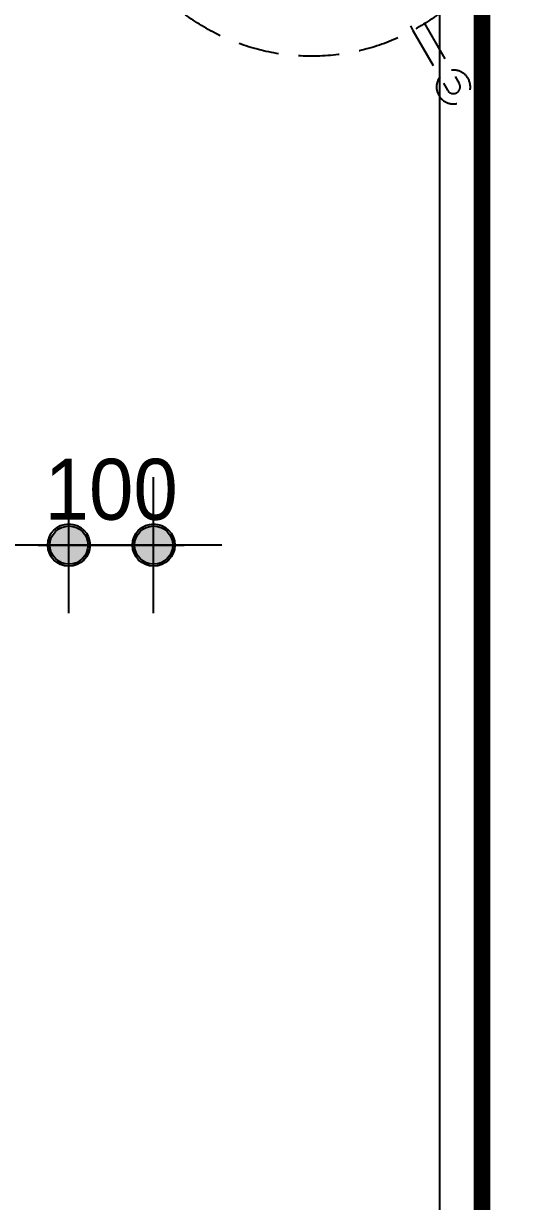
# Model space of a CAD drawing. Header units: millimetres. Extents: x 346859 to 753976, y -86090 to 5333.
# Drawn here: x 440212 to 440802, y -17125 to -15734 of the extents above; entities that cross this region are included whole.
import ezdxf

# ---------------------------------------------------------------- set-up
doc = ezdxf.new("R2010")
doc.units = ezdxf.units.MM
doc.header["$LTSCALE"] = 60
doc.linetypes.add('DH-HID2', pattern=[1.2, 0.8, -0.4])
doc.linetypes.add('HID', pattern=[2.5, 1.5, -1])
for name, color, linetype in [('07-DIM WAL', 5, 'Continuous'), ('3.기호.계단선', 30, 'Continuous'), ('CEIL-LIGHT', 7, 'Continuous'), ('FU-FURM', 251, 'DH-HID2'), ('RC-LIGHT', 7, 'Continuous')]:
    doc.layers.add(name, color=color, linetype=linetype)
doc.styles.add('YOURNAME', font='HY울릉도M.TTF')
doc.dimstyles.new('40', dxfattribs={"dimscale": 40, "dimtxt": 1.8, "dimasz": 0.9, "dimexe": 0.5, "dimexo": 1, "dimgap": 0.7, "dimtad": 1, "dimdec": 0, "dimzin": 0, "dimdsep": 46, "dimtxsty": 'YOURNAME', "dimblk": 'NONE', "dimcen": 0, "dimclrd": 1, "dimclre": 1, "dimclrt": 7, "dimadec": 0, "dimazin": 0, "dimtfac": 1, "dimtdec": 0, "dimtix": 1, "dimtmove": 2, "dimatfit": 3, "dimldrblk": 'NONE', "dimfxl": 1, "dimtolj": 1, "dimtzin": 0, "dimarcsym": 0})

# ---------------------------------------------------------------- blocks, each defined once
blk = doc.blocks.new('cjswjdeh')
at = {"layer": 'FU-FURM', "color": 8}
for p, q in [((440596.6, 41565.7), (440671.7, 41435.7)), ((440685.5, 41443.8), (440726.4, 41373)), ((440671.7, 41435.7), (440712.5, 41365))]:
    blk.add_line(p, q, dxfattribs=at)
blk.add_circle((440552, 41655.2), 250, dxfattribs=at)
for centre, radius, start, end in [((440719.5, 41368.9), 20, 143.546, 96.4581), ((440719.4, 41369), 7.99, 210, 30)]:
    blk.add_arc(centre, radius, start, end, dxfattribs=at)
blk = doc.blocks.new('1')
at = {"linetype": 'Continuous'}
h = blk.add_hatch(color=4, dxfattribs=at)
h.dxf.hatch_style = 1
edge = h.paths.add_edge_path()
edge.add_arc((11539653.5, -14273503.8), 37.5, 0, 360)
at = {"color": 1, "linetype": 'Continuous'}
for p, q in [((11539653.5, -14273637.1), (11539653.5, -14273370.5)), ((11539520.2, -14273503.8), (11539786.8, -14273503.8))]:
    blk.add_line(p, q, dxfattribs=at)
at = {"color": 4, "linetype": 'Continuous'}
for radius in [41.5, 37.5]:
    blk.add_circle((11539653.5, -14273503.8), radius, dxfattribs=at)
blk = doc.blocks.new('*D164')
at = {"layer": '07-DIM WAL', "color": 1, "lineweight": -2, "transparency": 16777216}
for p, q in [((440229.7, -16349.9), (440401.7, -16349.9)), ((440265.7, -16389.9), (440265.7, -16369.9)), ((440365.7, -16389.9), (440365.7, -16369.9))]:
    blk.add_line(p, q, dxfattribs=at)
at = {"layer": 'Defpoints', "color": 0, "transparency": 16777216}
for p in [(440265.7, -16349.9), (440365.7, -16349.9), (440365.7, -16349.9)]:
    blk.add_point(p, dxfattribs=at)
at = {"layer": '07-DIM WAL', "color": 7, "transparency": 16777216, "insert": (440315.7, -16284.5), "char_height": 72, "attachment_point": 5, "style": 'YOURNAME'}
blk.add_mtext('\\A1;100', dxfattribs=at)
blk = doc.blocks.new('_None')

msp = doc.modelspace()

# ---------------------------------------------------------------- linework, layer by layer
at = {"layer": '3.기호.계단선', "color": 10, "linetype": 'HID', "const_width": 20}
msp.add_lwpolyline([(437578.2, -14625.4), (440753.2, -14625.4), (440753.2, -18082.4), (437578.2, -18082.4)], close=True, dxfattribs=at)
at = {"layer": 'CEIL-LIGHT'}
msp.add_lwpolyline([(437628.2, -14675.4), (440703.2, -14675.4), (440703.2, -18032.4), (437628.2, -18032.4)], close=True, dxfattribs=at)

# ---------------------------------------------------------------- block references
msp.add_blockref('cjswjdeh', (0, -57177.6))
at = {"layer": 'RC-LIGHT', "xscale": 0.6024096385271789, "yscale": 0.6024096385271789, "zscale": 0.6024096385271789, "rotation": 90.00000000000001}
for p in [(-8158230.5, -6967948.4), (-8158130.5, -6967948.4)]:
    msp.add_blockref('1', p, dxfattribs=at)

# ---------------------------------------------------------------- dimensions: what is measured, and where the dimension line sits
at = {"layer": '07-DIM WAL'}
dim = msp.add_linear_dim(base=(440365.7, -16349.9), p1=(440265.7, -16349.9), p2=(440365.7, -16349.9), angle=180, dimstyle='40', dxfattribs=at)
dim.commit()
dim.dimension.update_dxf_attribs({"geometry": '*D164', "text_midpoint": (440315.7, -16284.5)})

doc.saveas('drawing.dxf')
